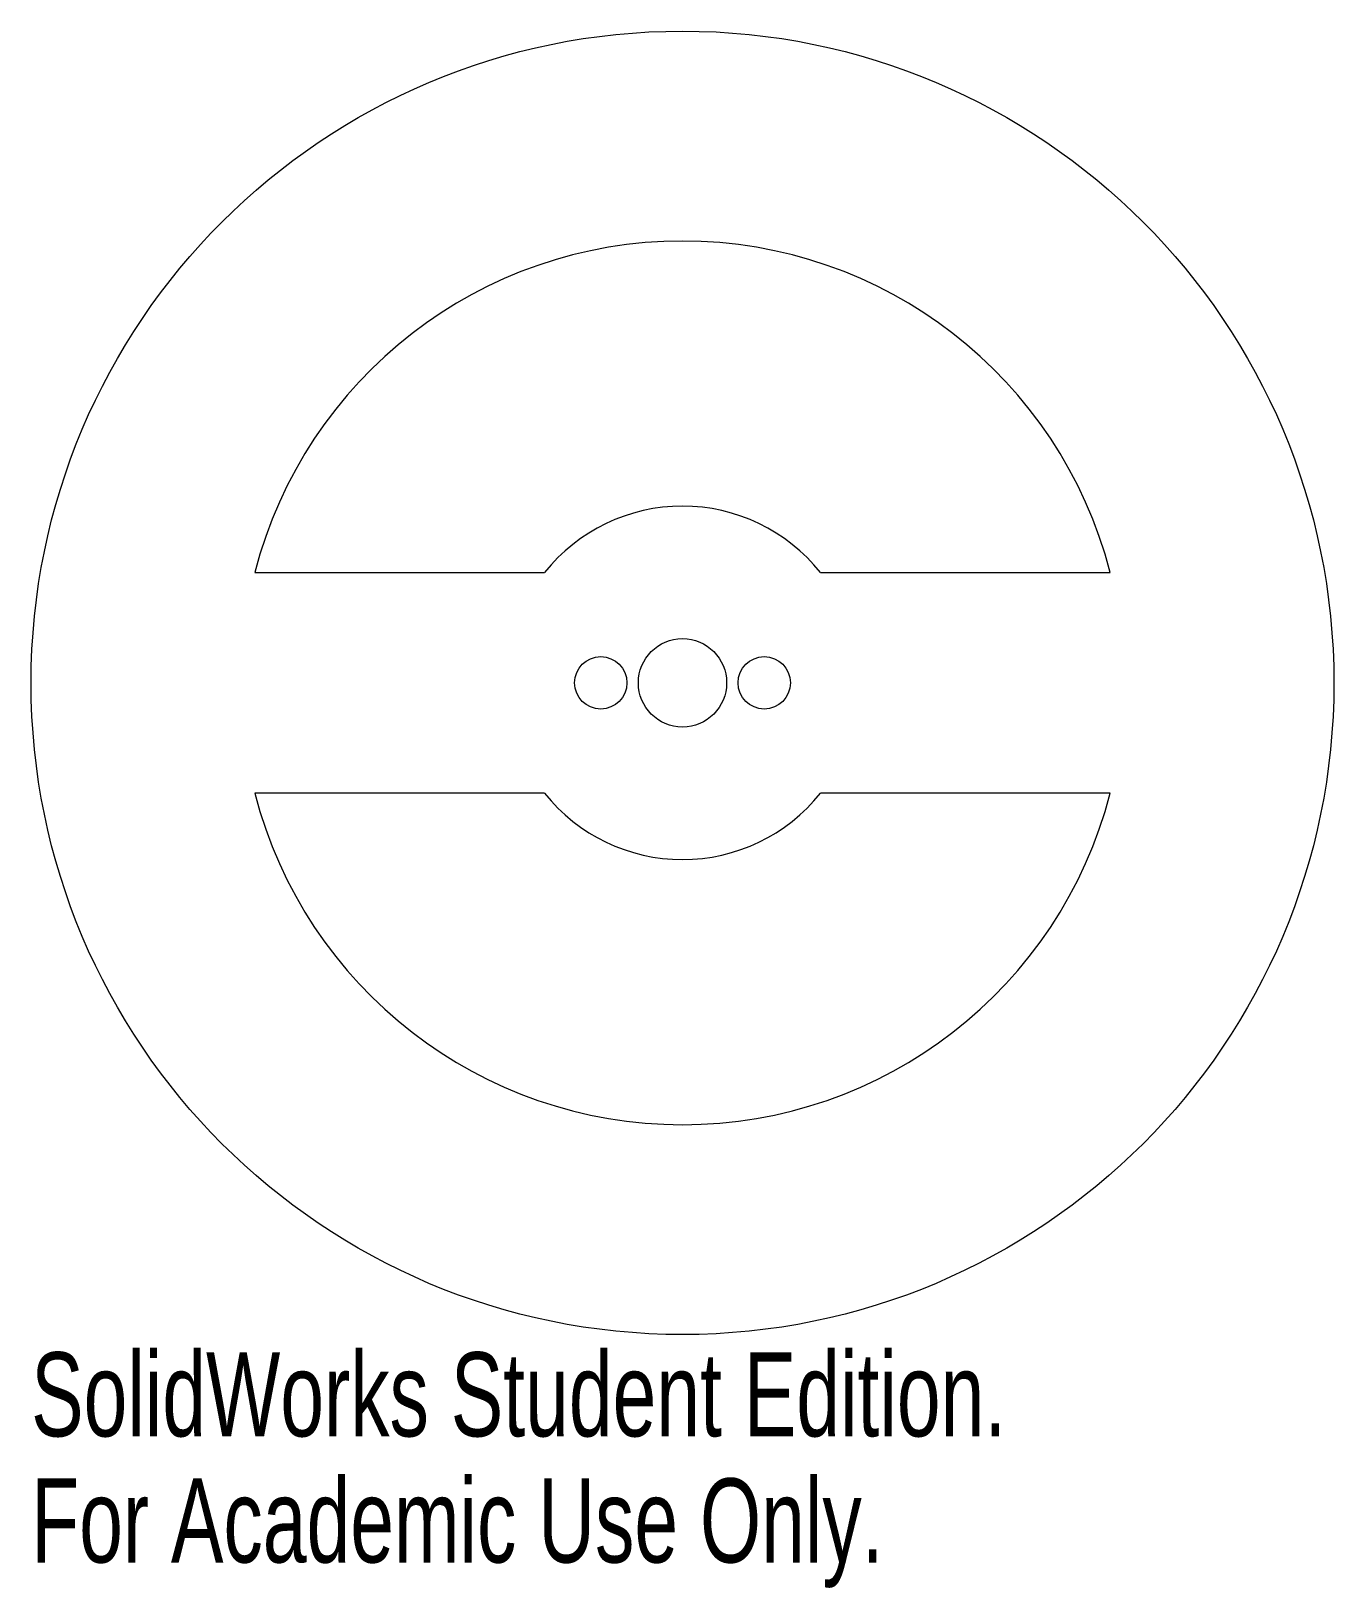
# Model space of a CAD drawing. Header units: inches. Extents: x -1.48 to 1.48, y -2.05 to 1.48.
import ezdxf

# ---------------------------------------------------------------- set-up
doc = ezdxf.new("R2010")
doc.units = ezdxf.units.IN
doc.header["$MEASUREMENT"] = 0
doc.styles.add('SLDTEXTSTYLE0', font='TXT', dxfattribs={"width": 0.7})

msp = doc.modelspace()

# ---------------------------------------------------------------- linework, layer by layer
at = {"color": 7, "linetype": 'Continuous', "lineweight": 15}
for p, q in [((-0.9682, 0.25), (-0.3122, 0.25)), ((0.3122, 0.25), (0.9682, 0.25)), ((-0.3122, -0.25), (-0.9682, -0.25)), ((0.9682, -0.25), (0.3122, -0.25))]:
    msp.add_line(p, q, dxfattribs=at)
for centre, radius in [((0, 0), 1.475), ((0, 0), 0.1), ((-0.185, 0), 0.0593), ((0.185, 0), 0.0593)]:
    msp.add_circle(centre, radius, dxfattribs=at)
for radius, start, end in [(1, 14.4775, 165.5225), (0.4, 38.6822, 141.3178), (1, 194.4775, 345.5225), (0.4, 218.6822, 321.3178)]:
    msp.add_arc((0, 0), radius, start, end, dxfattribs=at)

# ---------------------------------------------------------------- texts
at = {"color": 7, "linetype": 'Continuous', "char_height": 0.1903, "attachment_point": 1, "style": 'SLDTEXTSTYLE0'}
for s, insert in [('SolidWorks Student Edition.', (-1.475, -1.5151)), ('For Academic Use Only.', (-1.475, -1.8006))]:
    msp.add_mtext(s, dxfattribs=dict(at, insert=insert))

doc.saveas('drawing.dxf')
